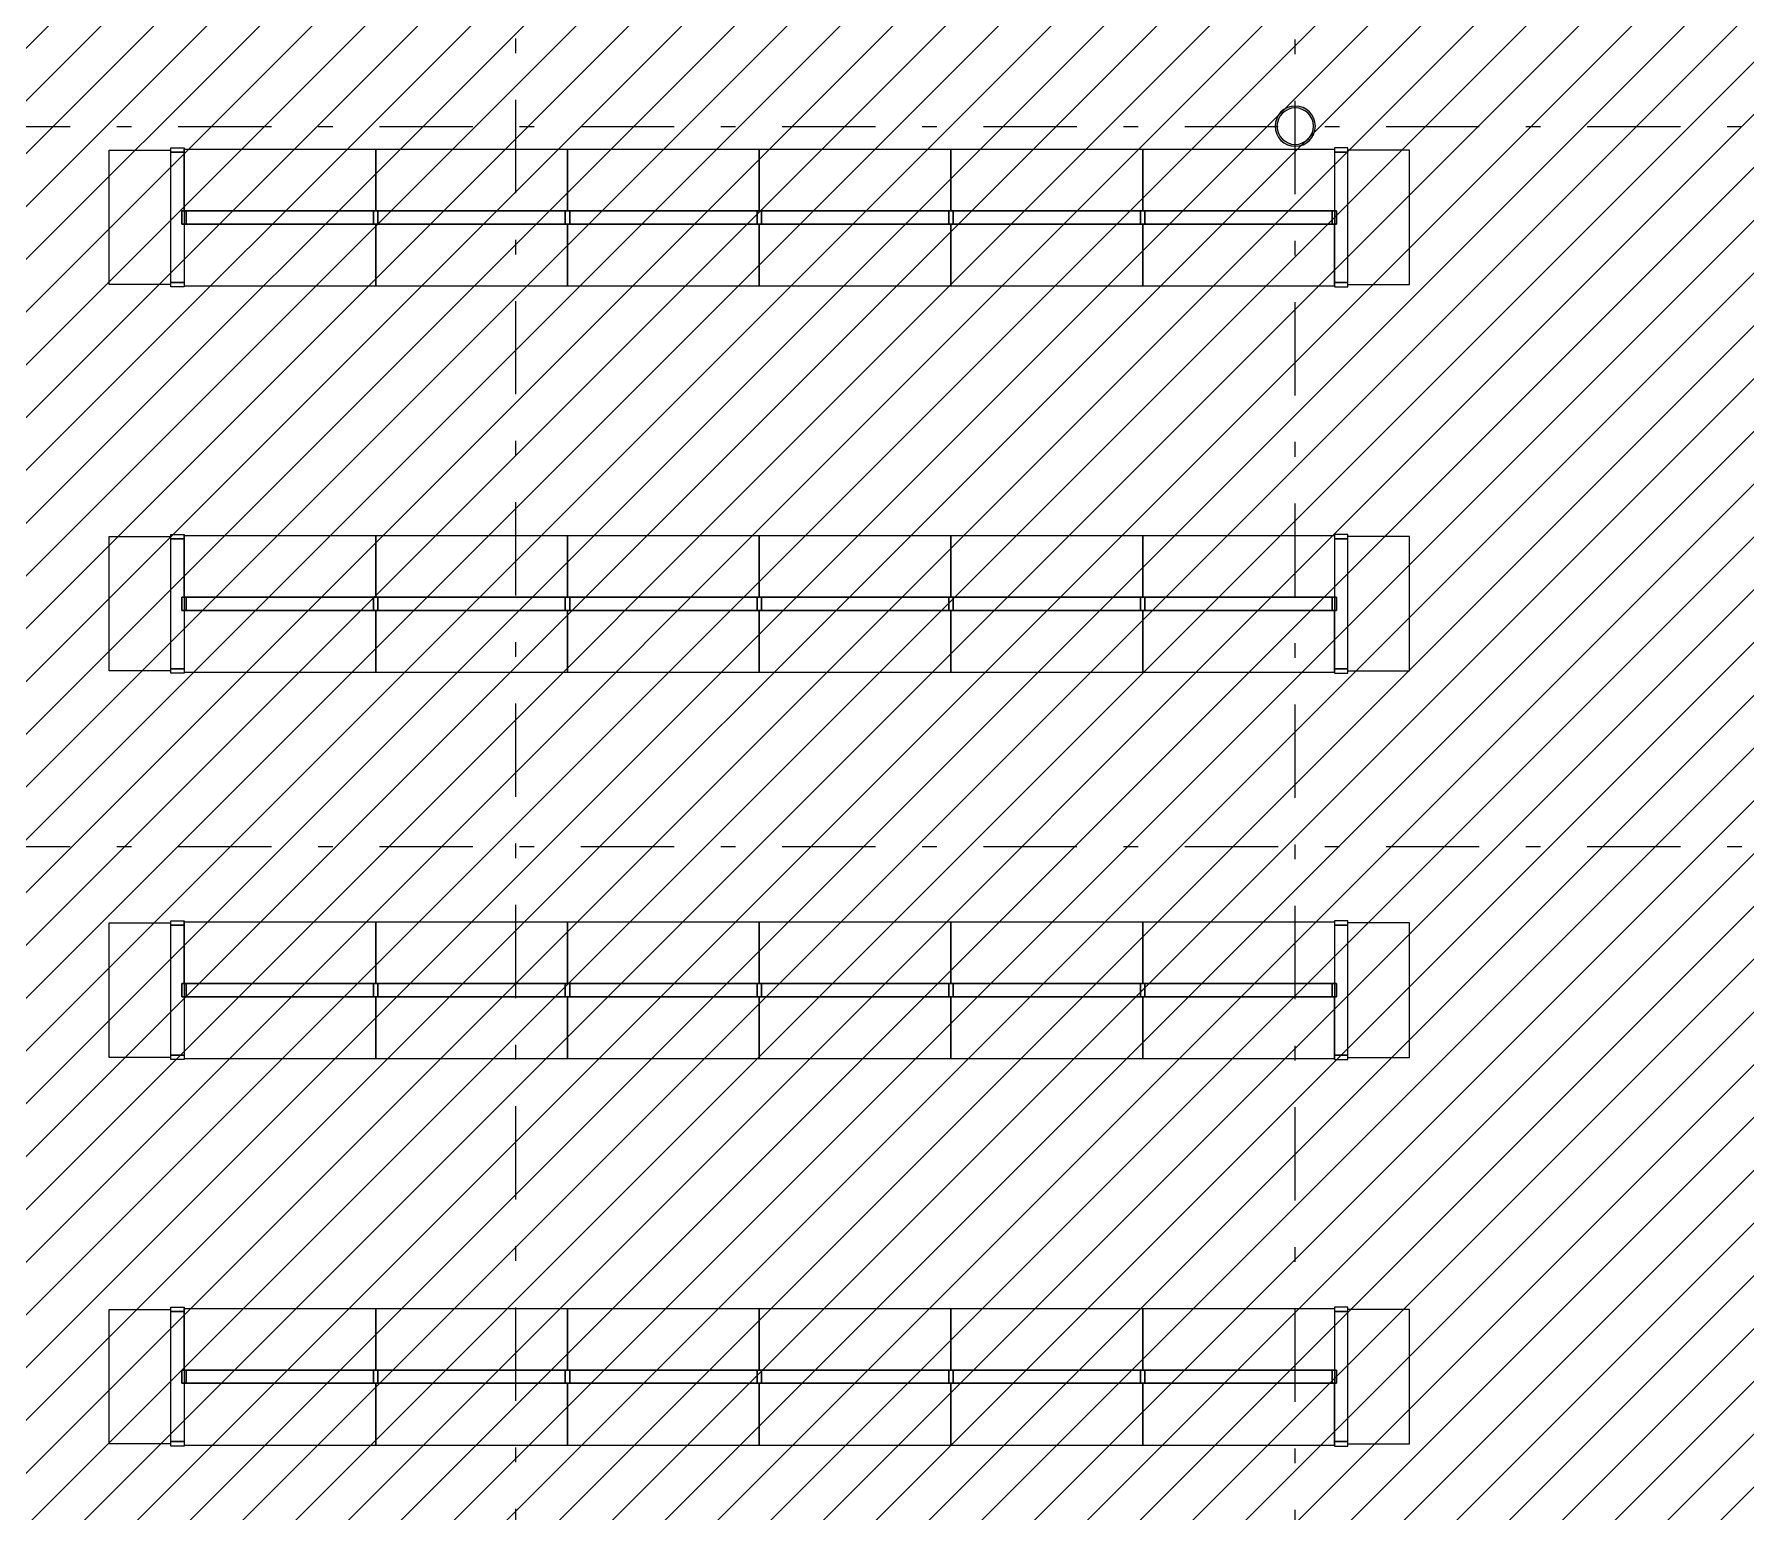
# Model space of a CAD drawing. Header units: millimetres. Extents: x -77 to 207, y -160 to 187.
# Drawn here: x -19.19 to -7.54, y 5.27 to 15.33 of the extents above; entities that cross this region are included whole.
import ezdxf
from ezdxf.xclip import XClip

# ---------------------------------------------------------------- set-up
doc = ezdxf.new("R2010")
doc.units = ezdxf.units.MM
doc.header["$LTSCALE"] = 0.1
doc.linetypes.add('X REF - ANELO INST bind$0$X REF - ANELO$0$DASHDOT2', pattern=[12.7, 6.35, -3.175, 0, -3.175])
for name, color, linetype in [('C01 Foil blanco', 30, 'Continuous'), ('X REF - ANELO INST bind$0$X REF - ANELO$0$E-GONDOLAS', 8, 'Continuous'), ('X REF - ANELO INST bind$0$X REF - ANELO$0$MET-COLUMNA METALICA', 7, 'Continuous'), ('X REF - ANELO INST bind$0$X REF - ANELO$0$MET-EJE CABRIADAS', 8, 'X REF - ANELO INST bind$0$X REF - ANELO$0$DASHDOT2')]:
    doc.layers.add(name, color=color, linetype=linetype)

# ---------------------------------------------------------------- blocks, each defined once
blk = doc.blocks.new('X REF - ANELO INST bind$0$X REF - ANELO$0$CMET REDONDA')
at = {"layer": 'X REF - ANELO INST bind$0$X REF - ANELO$0$MET-COLUMNA METALICA'}
h = blk.add_hatch(color=256, dxfattribs=at)
h.paths.add_polyline_path([(0, 0.124), (0, 0.137, -0.414214), (0.136, 0), (0.124, 0, 0.414214)])
h.paths.add_polyline_path([(0, -0.136), (0, -0.124, 0.414214), (0.124, 0), (0.136, 0, -0.414214)])
h.paths.add_polyline_path([(0, -0.124), (0, -0.136, -0.414214), (-0.137, 0), (-0.124, 0, 0.414214)])
h.paths.add_polyline_path([(0, 0.137), (0, 0.124, 0.414214), (-0.124, 0), (-0.137, 0, -0.414214)])
h = blk.add_hatch(color=256, dxfattribs=at)
h.paths.add_polyline_path([(0, 0.124), (0, 0.136, -0.414214), (0.136, 0), (0.124, 0, 0.414214)])
h.paths.add_polyline_path([(0, -0.137), (0, -0.124, 0.414214), (0.124, 0), (0.136, 0, -0.414214)])
h.paths.add_polyline_path([(0, -0.124), (0, -0.137, -0.414214), (-0.137, 0), (-0.124, 0, 0.414214)])
h.paths.add_polyline_path([(0, 0.136), (0, 0.124, 0.414214), (-0.124, 0), (-0.137, 0, -0.414214)])
for radius in [0.137, 0.137, 0.124, 0.124]:
    blk.add_circle((0, 0), radius, dxfattribs=at)
blk = doc.blocks.new('X REF - ANELO INST bind$0$X REF - ANELO$0$TRAMO CENTRAL')
at = {"layer": 'X REF - ANELO INST bind$0$X REF - ANELO$0$E-GONDOLAS'}
for points in [[(1353.744, 558.952), (1355.049, 558.952), (1355.049, 559.372), (1353.744, 559.372)], [(1353.729, 558.862), (1353.759, 558.862), (1353.759, 558.952), (1353.729, 558.952)], [(1353.729, 558.952), (1353.759, 558.952), (1353.759, 558.862), (1353.729, 558.862)], [(1353.759, 558.862), (1355.034, 558.862), (1355.034, 558.952), (1353.759, 558.952)], [(1353.759, 558.952), (1355.034, 558.952), (1355.034, 558.862), (1353.759, 558.862)], [(1355.034, 558.862), (1355.064, 558.862), (1355.064, 558.952), (1355.034, 558.952)], [(1355.034, 558.952), (1355.064, 558.952), (1355.064, 558.862), (1355.034, 558.862)], [(1353.744, 558.862), (1355.049, 558.862), (1355.049, 558.442), (1353.744, 558.442)]]:
    blk.add_lwpolyline(points, close=True, dxfattribs=at)
blk = doc.blocks.new('X REF - ANELO INST bind$0$X REF - ANELO$0$PUNTERA')
at = {"layer": 'X REF - ANELO INST bind$0$X REF - ANELO$0$E-GONDOLAS'}
for p, q in [((1350.083, 558.73), (1349.168, 558.73)), ((1349.168, 558.73), (1349.168, 558.31)), ((1350.083, 558.31), (1350.083, 558.73)), ((1350.068, 558.31), (1349.183, 558.31)), ((1349.183, 558.31), (1349.183, 558.22)), ((1350.068, 558.22), (1350.068, 558.31)), ((1349.183, 558.22), (1350.068, 558.22))]:
    blk.add_line(p, q, dxfattribs=at)
for points in [[(1349.153, 558.22), (1349.183, 558.22), (1349.183, 558.31), (1349.153, 558.31)], [(1350.068, 558.22), (1350.098, 558.22), (1350.098, 558.31), (1350.068, 558.31)]]:
    blk.add_lwpolyline(points, close=True, dxfattribs=at)
blk = doc.blocks.new('X REF - ANELO INST bind$0$X REF - ANELO')
at = {"layer": 'X REF - ANELO INST bind$0$X REF - ANELO$0$MET-EJE CABRIADAS'}
for p, q in [((-15.913, -0.82, 0.019), (-15.913, 30.236, 0.019)), ((-10.609, -0.827, -0.001), (-10.609, 30.236, -0.001)), ((1.604, 14.7), (-54.28, 14.7)), ((1.604, 9.8), (-54.28, 9.8))]:
    blk.add_line(p, q, dxfattribs=at)
at = {"layer": 'X REF - ANELO INST bind$0$X REF - ANELO$0$E-GONDOLAS', "xscale": -1, "rotation": 90}
for p in [(540.049, 1363.71), (540.049, 1361.08), (540.049, 1358.45), (540.049, 1355.82)]:
    blk.add_blockref('X REF - ANELO INST bind$0$X REF - ANELO$0$PUNTERA', p, dxfattribs=at)
at = {"layer": 'X REF - ANELO INST bind$0$X REF - ANELO$0$E-GONDOLAS', "xscale": -1}
for p in [(1336.877, -544.823), (1338.182, -544.823), (1339.487, -544.823), (1340.792, -544.823), (1342.097, -544.823), (1343.402, -544.823), (1336.877, -547.453), (1338.182, -547.453), (1339.487, -547.453), (1340.792, -547.453), (1342.097, -547.453), (1343.402, -547.453), (1336.877, -550.083), (1338.182, -550.083), (1339.487, -550.083), (1340.792, -550.083), (1342.097, -550.083), (1343.402, -550.083), (1336.877, -552.713), (1338.182, -552.713), (1339.487, -552.713), (1340.792, -552.713), (1342.097, -552.713), (1343.402, -552.713)]:
    blk.add_blockref('X REF - ANELO INST bind$0$X REF - ANELO$0$TRAMO CENTRAL', p, dxfattribs=at)
at = {"layer": 'X REF - ANELO INST bind$0$X REF - ANELO$0$E-GONDOLAS', "rotation": 270}
for p in [(-568.562, 1363.71), (-568.562, 1361.08), (-568.562, 1358.45), (-568.562, 1355.82)]:
    blk.add_blockref('X REF - ANELO INST bind$0$X REF - ANELO$0$PUNTERA', p, dxfattribs=at)
at = {"layer": 'X REF - ANELO INST bind$0$X REF - ANELO$0$MET-COLUMNA METALICA', "xscale": -1}
blk.add_blockref('X REF - ANELO INST bind$0$X REF - ANELO$0$CMET REDONDA', (-10.609, 14.705, -0.001), dxfattribs=at)
blk = doc.blocks.new('X REF - ANELO INST bind')
ref = blk.add_blockref('X REF - ANELO INST bind$0$X REF - ANELO', (0, 0))
XClip(ref).set_block_clipping_path([(-76.9680737415, -24.7711317477), (92.9860355418, 61.1669630168)])

msp = doc.modelspace()

# ---------------------------------------------------------------- hatches: boundary and pattern name
at = {"layer": 'C01 Foil blanco'}
h = msp.add_hatch(dxfattribs=at)
h.set_pattern_fill('ANSI31', color=256, scale=0.08, style=0)
edge = h.paths.add_edge_path()
edge.add_line((-6.554, 29.605), (-5.607, 29.605))
edge.add_line((-5.607, 29.605), (-5.607, 24.034))
edge.add_line((-5.607, 24.034), (-1.366, 24.034))
edge.add_line((-1.366, 24.034), (-1.366, 22.02))
edge.add_line((-1.366, 22.02), (0.11, 22.02))
edge.add_line((0.11, 22.02), (0.11, 6.908))
edge.add_line((0.11, 6.908), (-1.39, 6.908))
edge.add_line((-1.39, 6.908), (-1.39, 4.96))
edge.add_line((-1.39, 4.96), (-4.702, 4.96))
edge.add_line((-4.702, 4.96), (-4.702, 0.054))
edge.add_line((-4.702, 0.054), (-5.198, 0.054))
edge.add_line((-5.198, 0.054), (-5.198, 0.185))
edge.add_line((-5.198, 0.185), (-31.525, 0.185))
edge.add_line((-31.525, 0.185), (-31.525, 29.215))
edge.add_line((-31.525, 29.215), (-26.423, 29.215))
edge.add_line((-26.423, 29.215), (-26.423, 29.605))
edge.add_line((-26.423, 29.605), (-6.554, 29.605))

# ---------------------------------------------------------------- block references
msp.add_blockref('X REF - ANELO INST bind', (0, 0))

doc.saveas('drawing.dxf')
